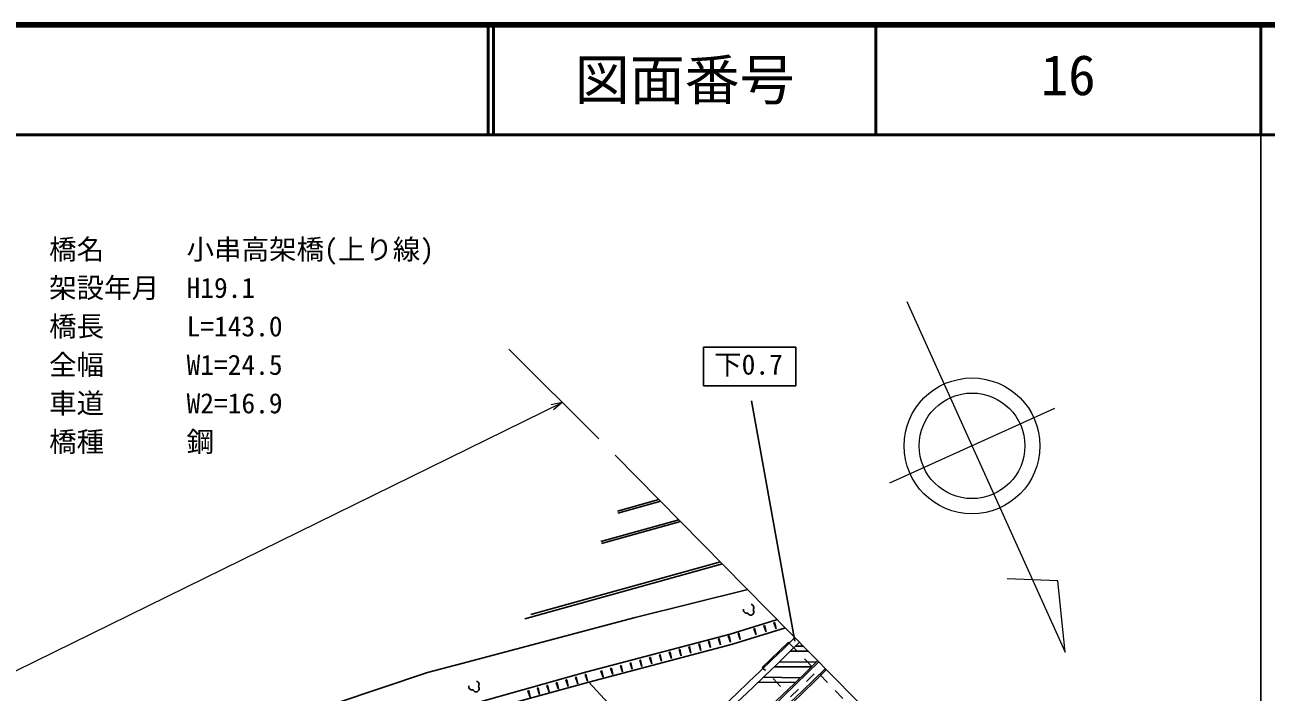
# Model space of a CAD drawing. Units: millimetres, scale not verified. Extents: x 40000 to 680000, y 20000 to 380000.
# Drawn here: x 466617 to 579500, y 319290 to 380000 of the extents above; entities that cross this region are included whole.
import ezdxf
from ezdxf.enums import TextEntityAlignment as Align

# ---------------------------------------------------------------- set-up
doc = ezdxf.new("R2010")
doc.units = ezdxf.units.MM
doc.header["$LTSCALE"] = 1000
for name, color, linetype, lineweight in [('M-BGD', 7, 'Continuous', 25), ('M-BMK-SRVR', 3, 'Continuous', 25), ('M-STR-HTXT', 7, 'Continuous', 13), ('M-STR-STR1', 1, 'Continuous', 25), ('M-STR-STRC', 7, 'Continuous', 25), ('M-TTL', 2, 'Continuous', 140), ('M-TTL-BAND', 7, 'Continuous', 25), ('M-TTL-LINE', 7, 'Continuous', 50)]:
    doc.layers.add(name, color=color, linetype=linetype, lineweight=lineweight)
doc.layers.add('M-TTL-TXT', color=7, linetype='Continuous')
doc.styles.add('ＭＳ ゴシック', font='')
doc.styles.get('ＭＳ ゴシック').set_extended_font_data('MS Gothic')

msp = doc.modelspace()

# ---------------------------------------------------------------- linework, layer by layer
at = {"layer": 'M-BGD'}
for p, q in [((524279, 336818), (520503, 335768)), ((520557, 335576), (524440, 336655)), ((526091, 334980), (518991, 333007)), ((526251, 334817), (519045, 332814)), ((530057, 330955), (512093, 325971)), ((529874, 331141), (512641, 326361)), ((532354, 328624), (522108, 326084)), ((522108, 326084), (506366, 321898)), ((530763, 324571), (535047, 325892)), ((535782, 325146), (530959, 323670)), ((533819, 325337), (533889, 325358)), ((534029, 324784), (533819, 325337)), ((534029, 324784), (533854, 325347)), ((534029, 324784), (533889, 325358)), ((534722, 325608), (534792, 325629)), ((534929, 325063), (534722, 325608)), ((534929, 325063), (534757, 325618)), ((534929, 325063), (534792, 325629)), ((530763, 324571), (517723, 321148)), ((529684, 324155), (529756, 324175)), ((529879, 323587), (529684, 324155)), ((529879, 323587), (529720, 324165)), ((529879, 323587), (529756, 324175)), ((530581, 324403), (530654, 324423)), ((530776, 323833), (530581, 324403)), ((530776, 323833), (530617, 324413)), ((530776, 323833), (530654, 324423)), ((531479, 324650), (531552, 324670)), ((531675, 324080), (531479, 324650)), ((531675, 324080), (531515, 324660)), ((531675, 324080), (531552, 324670)), ((532907, 325063), (532978, 325085)), ((533120, 324502), (532907, 325063)), ((533120, 324502), (532943, 325074)), ((533120, 324502), (532978, 325085)), ((530959, 323670), (517906, 320213)), ((525215, 322923), (525287, 322943)), ((525409, 322359), (525215, 322923)), ((525409, 322359), (525251, 322933)), ((525409, 322359), (525287, 322943)), ((526107, 323169), (526179, 323189)), ((526301, 322604), (526107, 323169)), ((526301, 322604), (526143, 323179)), ((526301, 322604), (526179, 323189)), ((527000, 323415), (527072, 323435)), ((527194, 322849), (527000, 323415)), ((527194, 322849), (527036, 323425)), ((527194, 322849), (527072, 323435)), ((527894, 323662), (527966, 323682)), ((528088, 323095), (527894, 323662)), ((528088, 323095), (527930, 323672)), ((528088, 323095), (527966, 323682)), ((528788, 323908), (528861, 323928)), ((528983, 323341), (528788, 323908)), ((528983, 323341), (528824, 323918)), ((528983, 323341), (528861, 323928)), ((536050, 323829), (533679, 321534)), ((536120, 323758), (536050, 323829)), ((536120, 323758), (536815, 323039)), ((536207, 323012), (537882, 323016)), ((536665, 323463), (537439, 323465)), ((506366, 321898), (503245, 321068)), ((520773, 321698), (520844, 321718)), ((520964, 321139), (520844, 321718)), ((521659, 321943), (521730, 321962)), ((521851, 321382), (521659, 321943)), ((521851, 321382), (521695, 321953)), ((521851, 321382), (521730, 321962)), ((522547, 322187), (522618, 322207)), ((522739, 321626), (522547, 322187)), ((522739, 321626), (522582, 322197)), ((522739, 321626), (522618, 322207)), ((523435, 322432), (523507, 322452)), ((523628, 321870), (523435, 322432)), ((523628, 321870), (523471, 322442)), ((523628, 321870), (523507, 322452)), ((524325, 322678), (524396, 322697)), ((524518, 322115), (524325, 322678)), ((524518, 322115), (524361, 322688)), ((524518, 322115), (524396, 322697)), ((535234, 322052), (538584, 322035)), ((537511, 322321), (538207, 321602)), ((503245, 321068), (494850, 318249)), ((517723, 321148), (497060, 315345)), ((516687, 320648), (516763, 320670)), ((516895, 320053), (516687, 320648)), ((516895, 320053), (516725, 320659)), ((516895, 320053), (516763, 320670)), ((517562, 320898), (517638, 320919)), ((517771, 320299), (517562, 320898)), ((517771, 320299), (517600, 320909)), ((517771, 320299), (517638, 320919)), ((519003, 321210), (519074, 321230)), ((519194, 320653), (519003, 321210)), ((519194, 320653), (519038, 321220)), ((519194, 320653), (519074, 321230)), ((519887, 321454), (519958, 321474)), ((520079, 320896), (519887, 321454)), ((520079, 320896), (519923, 321464)), ((520079, 320896), (519958, 321474)), ((520964, 321139), (520773, 321698)), ((520964, 321139), (520808, 321708)), ((533679, 321534), (533756, 321455)), ((533957, 321247), (533756, 321455)), ((533777, 320652), (537133, 320609)), ((534771, 321604), (538130, 321587)), ((537690, 320267), (538408, 320962)), ((538902, 320883), (539598, 320165)), ((517906, 320213), (503598, 316297)), ((513227, 319662), (513301, 319683)), ((513430, 319080), (513227, 319662)), ((513430, 319080), (513264, 319672)), ((513430, 319080), (513301, 319683)), ((514086, 319907), (514161, 319928)), ((514291, 319322), (514086, 319907)), ((514291, 319322), (514123, 319917)), ((514291, 319322), (514161, 319928)), ((514949, 320153), (515024, 320174)), ((515155, 319564), (514949, 320153)), ((515155, 319564), (514987, 320164)), ((515155, 319564), (515024, 320174)), ((515816, 320400), (515892, 320422)), ((516023, 319808), (515816, 320400)), ((516023, 319808), (515854, 320411)), ((516023, 319808), (515892, 320422)), ((517906, 320213), (524565, 313019)), ((533313, 320207), (536675, 320165)), ((535348, 319810), (534653, 320528)), ((536253, 318876), (536971, 319571)), ((512371, 319418), (512445, 319439)), ((512573, 318839), (512371, 319418)), ((512573, 318839), (512408, 319428)), ((512573, 318839), (512445, 319439)), ((540293, 319446), (540989, 318728))]:
    msp.add_line(p, q, dxfattribs=at)
for centre, radius, start, end in [((532260, 326762), 288, 162.93974, 289.80804), ((532626, 326582), 283, 198.65184, 46.02264), ((532619, 326990), 288, 314.86474, 81.73784), ((349995, 512438), 265634, 294.51928, 314.76767), ((348413, 514191), 270350, 294.67004, 314.7423), ((348413, 514191), 270500, 294.67004, 314.74221), ((348413, 514191), 271350, 294.67004, 314.74171), ((348413, 514191), 271500, 294.67004, 314.74162), ((507276, 319781), 288, 162.67241, 289.54071), ((507641, 319599), 283, 198.38451, 45.75531), ((507637, 320007), 288, 314.59741, 81.47051)]:
    msp.add_arc(centre, radius, start, end, dxfattribs=at)
at = {"layer": 'M-BMK-SRVR'}
msp.add_line((567814, 292645), (520312, 340843), dxfattribs=at)
at = {"layer": 'M-STR-HTXT'}
for p, q in [((546818, 354832), (561227, 322935)), ((518814, 342322), (510634, 350501)), ((398267, 288067), (515494, 345642)), ((515494, 345642), (514486, 345425)), ((515494, 345642), (514707, 344976)), ((560256, 345088), (545246, 338308)), ((560560, 329411), (555960, 329593)), ((561227, 322935), (560560, 329411))]:
    msp.add_line(p, q, dxfattribs=at)
for radius in [6176, 4804]:
    msp.add_circle((552751, 341698), radius, dxfattribs=at)
at = {"layer": 'M-STR-STR1'}
msp.add_arc((349995, 512438), 265034, 294.51926, 314.76809, dxfattribs=at)
at = {"layer": 'M-STR-STRC'}
for p, q in [((528336, 350668), (536736, 350668)), ((528336, 347168), (528336, 350668)), ((536736, 350668), (536736, 347168)), ((536736, 347168), (528336, 347168)), ((532689, 345792), (536645, 323918))]:
    msp.add_line(p, q, dxfattribs=at)
at = {"layer": 'M-TTL'}
msp.add_line((680000, 380000), (40000, 380000), dxfattribs=at)
at = {"layer": 'M-TTL-BAND'}
msp.add_line((579000, 20000), (579000, 370000), dxfattribs=at)
at = {"layer": 'M-TTL-LINE'}
for p, q in [((508747, 380000), (508747, 370000)), ((509247, 380000), (509247, 370000)), ((543997, 380000), (543997, 370000)), ((579000, 380000), (579000, 370000)), ((40000, 370000), (680000, 370000))]:
    msp.add_line(p, q, dxfattribs=at)

# ---------------------------------------------------------------- texts
at = {"layer": 'M-STR-HTXT', "style": 'ＭＳ ゴシック'}
for s, p in [('橋名\u3000\u3000\u3000小串高架橋(上り線)', (468825, 359574)), ('架設年月\u3000H19.1', (468825, 356074)), ('橋長\u3000\u3000\u3000L=143.0', (468825, 352574)), ('全幅\u3000\u3000\u3000W1=24.5', (468825, 349074)), ('車道\u3000\u3000\u3000W2=16.9', (468825, 345574)), ('橋種\u3000\u3000\u3000鋼', (468825, 342074))]:
    msp.add_text(s, height=1833, dxfattribs=at).set_placement(p, align=Align.MIDDLE_LEFT)
at = {"layer": 'M-STR-STRC', "style": 'ＭＳ ゴシック'}
msp.add_text('下0.7', height=1833, dxfattribs=at).set_placement((532422, 347632), align=Align.BOTTOM_CENTER)
at = {"layer": 'M-TTL-TXT', "style": 'ＭＳ ゴシック'}
msp.add_text('図面番号', height=3666, dxfattribs=at).set_placement((526622, 375000), align=Align.MIDDLE_CENTER)
msp.add_text('16', height=3666, dxfattribs=at).set_placement((561497, 372500), align=Align.BOTTOM_CENTER)

doc.saveas('drawing.dxf')
